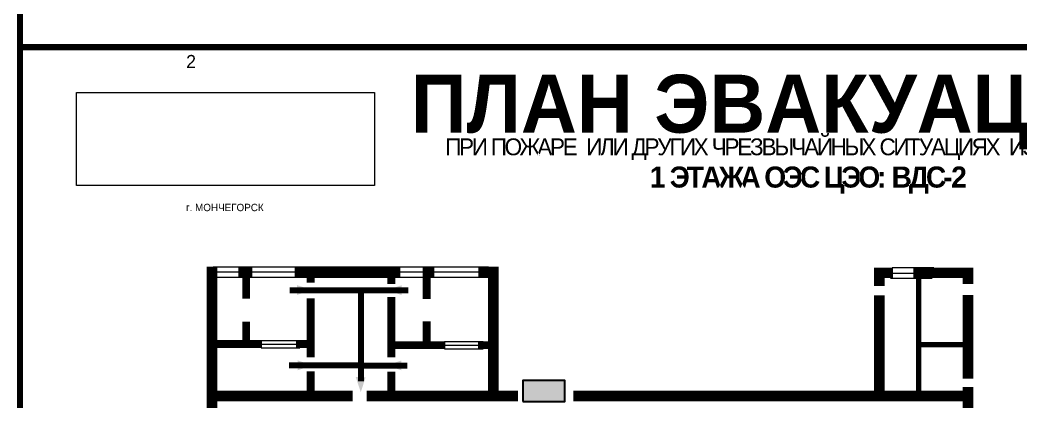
# Model space of a CAD drawing. Header units: millimetres. Extents: x 13114 to 67229, y 22859 to 38520.
# Drawn here: x 38986.4 to 39366.6, y 24552.9 to 24697.9 of the extents above; entities that cross this region are included whole.
import ezdxf

# ---------------------------------------------------------------- set-up
doc = ezdxf.new("R2010")
doc.units = ezdxf.units.MM
doc.layers.add('План_Штампы', color=7, linetype='Continuous')
doc.styles.add('обычный', font='arial.ttf')
picture_1 = doc.add_image_def('image1.jpg', size_in_pixel=(337, 105))

# ---------------------------------------------------------------- blocks, each defined once
blk = doc.blocks.new('A$C7B4425F7')
at = {"true_color": 0xffffff}
blk.add_hatch(color=7, dxfattribs=at).paths.add_polyline_path([(0, 0), (-16, 0), (-16, -8), (0, -8)])
h = blk.add_hatch(color=126)
h.paths.add_polyline_path([(-0.2, -0.2), (-15.8, -0.2), (-15.8, -7.8), (-0.2, -7.8)])
h.paths.add_polyline_path([(-11.76, -2.03), (-11.76, -3.66), (-11.17, -3.66, -0.568275), (-11.17, -6.18), (-12.58, -6.18), (-12.58, -2.03)], flags=16)
h.paths.add_polyline_path([(-13.33, -4.12, -0.495768), (-13.59, -6.18), (-15.03, -6.18), (-15.03, -2.03), (-13.59, -2.03, -0.487973)], flags=16)
h.paths.add_polyline_path([(-10.25, -2.03), (-9.48, -2.03), (-9.48, -6.18), (-10.25, -6.18)], flags=16)
h.paths.add_polyline_path([(-13.84, -3.69), (-14.24, -3.69), (-14.24, -3.03), (-13.9, -3.03, -0.692621)], flags=0)
h.paths.add_polyline_path([(-9.15, -2.03), (-8.4, -2.03), (-8.04, -3.07), (-7.68, -2.03), (-6.93, -2.03), (-7.64, -4.1), (-6.93, -6.18), (-7.68, -6.18), (-8.04, -5.14), (-8.4, -6.18), (-9.15, -6.18), (-8.44, -4.1)], flags=16)
h.paths.add_polyline_path([(-11.76, -4.46), (-11.42, -4.46, -0.692621), (-11.36, -5.12), (-11.76, -5.12)], flags=0)
h.paths.add_polyline_path([(-13.9, -5.2), (-14.24, -5.2), (-14.24, -4.55), (-13.84, -4.55, -0.708038)], flags=0)
edge = h.paths.add_edge_path(flags=16)
edge.add_ellipse((-5.51, -4.08), major_axis=(0, 2.05), ratio=0.586184, start_angle=0, end_angle=360)
edge = h.paths.add_edge_path(flags=0)
edge.add_ellipse((-5.51, -4.08), major_axis=(0, 1.14), ratio=0.454828, start_angle=0, end_angle=360)
h.paths.add_polyline_path([(-4.13, -4.96, 0.377264), (-3.48, -4.52, 0.0555), (-3.16, -2.03), (-1.66, -2.03), (-1.66, -4.96), (-0.96, -4.96), (-0.96, -7.01), (-1.75, -7.01), (-1.75, -6.18), (-3.3, -6.18), (-3.3, -7.02), (-4.13, -7.02)], flags=16)
h.paths.add_polyline_path([(-2.73, -2.91), (-2.28, -2.91), (-2.28, -4.96), (-3.05, -4.96, 0.079136)], flags=0)
at = {"color": 126}
blk.add_lwpolyline([(-16, -8), (0, -8), (0, 0), (-16, 0)], close=True, dxfattribs=at)

msp = doc.modelspace()

# ---------------------------------------------------------------- linework, layer by layer
at = {"color": 6, "lineweight": 100}
for points in [[(38986.42, 25082.6), (39586.42, 25082.6), (39586.42, 24687.6), (38986.42, 24687.6)], [(38986.42, 25082.6), (39586.42, 25082.6), (39586.42, 24687.6), (38986.42, 24687.6)], [(38986.42, 24687.6), (39586.42, 24687.6), (39586.42, 24292.6), (38986.42, 24292.6)], [(38986.42, 24687.6), (39586.42, 24687.6), (39586.42, 24292.6), (38986.42, 24292.6)]]:
    msp.add_lwpolyline(points, close=True, dxfattribs=at)
at = {"lineweight": 0}
for points, const_width in [([(39059.37, 24441.86), (39059.37, 24602.27), (39061.35, 24602.27)], 4), ([(39069.29, 24602.27), (39074.64, 24602.27)], 4), ([(39072.34, 24601.67), (39072.34, 24592.12)], 3), ([(39090.77, 24602.27), (39130.93, 24602.27)], 4), ([(39096.78, 24598.2), (39096.78, 24600.92)], 3), ([(39160.46, 24602.27), (39166.2, 24602.27), (39166.2, 24555.19), (39175.58, 24555.19), (39118.14, 24555.19)], 4), ([(39127.47, 24601.76), (39127.47, 24597.64)], 3), ([(39139.33, 24602.27), (39143.82, 24602.27)], 4), ([(39140.85, 24601.62), (39140.85, 24592.04)], 3), ([(39312.8, 24596.96), (39312.8, 24601.94), (39318.05, 24601.94)], 4), ([(39325.81, 24601.94), (39346.5, 24601.94), (39346.5, 24597.64)], 4), ([(39091.26, 24574.9), (39096.78, 24574.9), (39096.78, 24569.85), (39096.78, 24592.31)], 3), ([(39127.47, 24592.76), (39127.47, 24569.91)], 3), ([(39196.63, 24555.19), (39312.8, 24555.19), (39312.8, 24593.42)], 4), ([(39346.5, 24593.5), (39346.5, 24561.72)], 4), ([(39072.34, 24574.9), (39072.34, 24583.42)], 3), ([(39140.85, 24574.48), (39140.85, 24583.5)], 3), ([(39060.08, 24574.9), (39078.33, 24574.9)], 3), ([(39127.47, 24574.48), (39147.99, 24574.48)], 3), ([(39160.39, 24574.48), (39165.75, 24574.48)], 3), ([(39096.78, 24564.57), (39096.78, 24555.67)], 3), ([(39127.47, 24564.38), (39127.47, 24554.45)], 3), ([(39346.5, 24558.6), (39346.5, 24555.19), (39312.8, 24555.19)], 4), ([(39059.37, 24555.19), (39112.8, 24555.19)], 4), ([(39346.5, 24555.19), (39346.5, 24440.41)], 4)]:
    msp.add_lwpolyline(points, dxfattribs=dict(at, const_width=const_width))
for points in [[(39059.37, 24602.27), (39164.07, 24602.27)], [(39059.37, 24602.27), (39164.07, 24602.27)], [(39059.74, 24604.22), (39164.43, 24604.22)], [(39316.72, 24601.77), (39332.52, 24601.77)], [(39317.77, 24603.9), (39333.57, 24603.9)], [(39059.63, 24600.33), (39164.33, 24600.33)], [(39317.11, 24599.93), (39332.91, 24599.93)], [(39078.06, 24576.3), (39092.77, 24576.3)], [(39078.33, 24574.9), (39093.04, 24574.9)], [(39147.65, 24575.87), (39162.35, 24575.87)], [(39147.92, 24574.47), (39162.62, 24574.47)], [(39078.04, 24573.47), (39092.74, 24573.47)], [(39147.63, 24573.03), (39162.33, 24573.03)]]:
    msp.add_lwpolyline(points, dxfattribs=at)
at = {"lineweight": 100, "const_width": 2}
msp.add_lwpolyline([(39327.77, 24601.17), (39327.77, 24556.19), (39327.77, 24574.7), (39346.29, 24574.7)], dxfattribs=at)
at = {"color": 126, "lineweight": 100, "true_color": 0x008754}
for points in [[(39088.96, 24595.39), (39133.83, 24595.39)], [(39115.82, 24595.39), (39115.82, 24560.88)], [(39115.82, 24566.78), (39088.66, 24566.78)], [(39115.82, 24566.78), (39133.53, 24566.78)]]:
    msp.add_lwpolyline(points, dxfattribs=at)
at = {"layer": 'План_Штампы', "color": 126, "true_color": 0x008754}
for points in [[(39091.58, 24593.54), (39091.59, 24597.28), (39097.33, 24595.42)], [(39131.45, 24597.25), (39131.44, 24593.51), (39125.7, 24595.36)], [(39091.86, 24564.95), (39091.87, 24568.69), (39097.61, 24566.84)], [(39131.3, 24568.68), (39131.29, 24564.94), (39125.56, 24566.79)], [(39113.97, 24562.34), (39117.71, 24562.33), (39115.85, 24556.6)]]:
    msp.add_solid(points, dxfattribs=at)

# ---------------------------------------------------------------- block references
at = {"layer": 'План_Штампы'}
msp.add_blockref('A$C7B4425F7', (39193.38, 24561.09), dxfattribs=at)

# ---------------------------------------------------------------- texts
at = {"lineweight": 0, "style": 'обычный'}
for s, insert, char_height, width, attachment_point in [('{\\fProxima Nova Rg|b0|i0|c204|p2;2\\H1.1967x; }', (39051.4, 24682.13), 5, 126.6484, 5), ('{\\fProxima Nova Rg|b1|i0|c204|p2;ПЛАН ЭВАКУАЦИИ}', (39134.91, 24677.12), 22, 493.8901, 1), ('\\pi-8.4,l8.4,t8.4;{\\fProxima Nova Rg|b0|i0|c204|p2;г. МОНЧЕГОРСК\\H1.1997x; }', (39064.22, 24626.72), 2.8, 126.6484, 5)]:
    msp.add_mtext(s, dxfattribs=dict(at, insert=insert, char_height=char_height, width=width, attachment_point=attachment_point))
at = {"color": 0, "lineweight": 0, "insert": (39285.41, 24653.13), "char_height": 8, "width": 449.2158, "attachment_point": 5, "style": 'обычный'}
msp.add_mtext('{\\fArial Black|b1|i0|c204|p34;\\H2x;\\T0.85;  \\fArial Narrow|b0|i0|c204|p34;\\H0.8x;\\W0.9;\\P\\fProxima Nova Rg|b0|i0|c204|p2;\\H0.5x;\\W1;\\C256;ПРИ ПОЖАРЕ  ИЛИ ДРУГИХ ЧРЕЗВЫЧАЙНЫХ СИТУАЦИЯХ  ИЗ ПОМЕЩЕНИЙ \\fProxima Nova Rg|b1|i0|c204|p2;\\H1.25x;\\P1 ЭТАЖА ОЭС ЦЭО: ВДС-2}', dxfattribs=at)

# ---------------------------------------------------------------- pictures from other files: only their frames are drawn
at = {"color": 7, "lineweight": 0, "true_color": 0xf5f5ff}
image = msp.add_image(picture_1, insert=(39007.91, 24635.13), size_in_units=(113.11, 35.24), dxfattribs=at)
image.dxf.flags = 7

doc.saveas('drawing.dxf')
